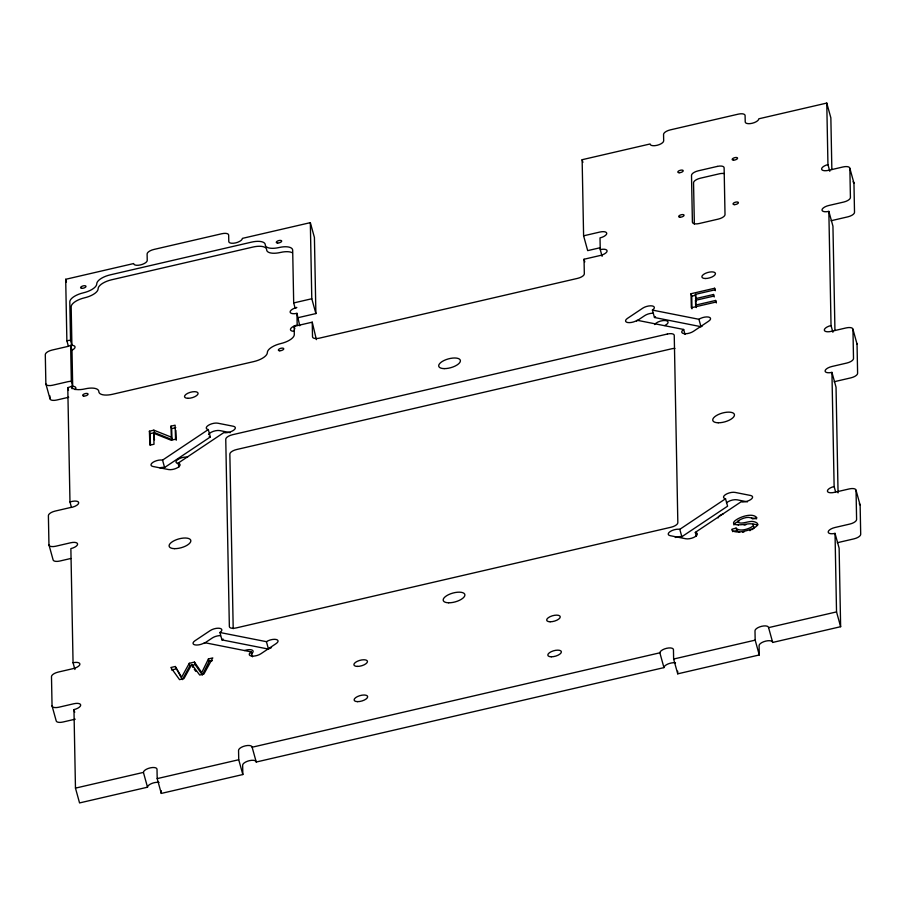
<?xml version="1.0" encoding="UTF-8"?>
<svg xmlns="http://www.w3.org/2000/svg" width="906" height="906" viewBox="0 0 906 906"><rect width="100%" height="100%" fill="white"/><g stroke="black" fill="none" stroke-linecap="round" stroke-linejoin="round"><path stroke-width="1.36" d="M733.928 524.925L735.185 523.17L739.251 520.814M202.785 674.2L209.127 661.38L208.437 658.922L212.774 657.926L203.873 674.075L199.716 675.027L192.536 665.502A101.234 41.2 -15.5 0 1 191.778 664.426L183.941 678.628L179.535 679.636L170.838 667.507L175.266 666.499L181.642 677.178L189.286 663.294L194.484 662.105L201.732 672.592L208.437 658.922M189.286 663.294L189.966 665.763L182.321 679.647L175.266 666.499M162.548 460.123L208.289 429.569A7.01 2.854 -15.5 0 1 208.21 425.424A7.01 2.854 -15.5 0 1 217.825 423.204L233.329 426.262A7.01 2.854 -15.5 0 1 233.408 430.407A7.01 2.854 -15.5 0 1 223.793 432.626L178.052 463.181A7.01 2.854 -15.5 0 1 178.131 467.326A7.01 2.854 -15.5 0 1 168.516 469.546L153.012 466.488A7.01 2.854 -15.5 0 1 152.933 462.343A7.01 2.854 -15.5 0 1 162.548 460.123L164.598 467.519A7.01 2.854 -15.5 0 0 159.773 467.779M164.598 467.519L210.339 436.964L208.289 429.569M636.567 321.064L644.778 315.582A7.01 2.854 -15.5 0 1 652.966 313.216M204.065 643.464L212.276 637.983A7.01 2.854 -15.5 0 1 220.464 635.616M679.794 529.331L725.536 498.776A7.01 2.854 -15.5 0 1 725.457 494.631A7.01 2.854 -15.5 0 1 735.072 492.411L750.576 495.469A7.01 2.854 -15.5 0 1 750.655 499.614A7.01 2.854 -15.5 0 1 741.04 501.845L695.298 532.388A7.01 2.854 -15.5 0 1 695.378 536.533A7.01 2.854 -15.5 0 1 685.763 538.753L670.259 535.695A7.01 2.854 -15.5 0 1 670.18 531.55A7.01 2.854 -15.5 0 1 679.794 529.331L681.844 536.726A7.01 2.854 -15.5 0 0 675.264 537.496M681.844 536.726L727.586 506.182L725.536 498.776M752.354 529.557L754.438 527.666L753.599 526.386M749.749 530.644L750.814 530.259M732.184 529.84C734.993 536.635 769.251 525.344 753.566 521.596C749.183 520.361 739.341 525.752 737.575 521.222C741.47 518.56 748.798 515.457 752.75 518.934L756.884 517.847C750.27 508.47 716.805 527.802 744.143 524.427C766.612 520.656 742.037 535.004 736.08 528.107L732.003 529.206L732.694 531.675M734.041 531.312L736.759 530.576L739.602 532.309M171.336 437.156L170.974 426.16L175.107 425.197L175.571 439.195L171.143 440.237L153.646 433.238L154.009 444.246L149.875 445.208L149.411 431.211L153.839 430.169L171.336 437.156L172.015 439.625L154.53 432.638L150.102 433.668L150.464 444.88M172.015 439.625L171.653 428.629L175.798 427.655M68.369 346.149L66.874 340.769L65.696 279.297L133.646 263.555A7.01 2.854 -15.5 0 0 140.498 264.914A7.01 2.854 -15.5 0 0 147.236 260.418L147.112 253.974A7.01 2.854 -15.5 0 1 153.85 249.467L221.811 233.737A7.01 2.854 -15.5 0 1 228.663 235.096L228.788 241.528A7.01 2.854 -15.5 0 0 235.639 242.887A7.01 2.854 -15.5 0 0 242.378 238.38L310.328 222.65L314.416 237.451L315.888 313.567L299.569 317.338A7.01 2.854 -15.5 0 0 297.814 317.847M599.919 247.791L587.688 250.622L583.6 235.82L582.139 159.705L650.089 143.975A7.01 2.854 -15.5 0 0 656.941 145.334A7.01 2.854 -15.5 0 0 663.679 140.826L663.554 134.382A7.01 2.854 -15.5 0 1 670.293 129.886L738.243 114.156A7.01 2.854 -15.5 0 1 745.094 115.504L745.219 121.948A7.01 2.854 -15.5 0 0 752.071 123.295A7.01 2.854 -15.5 0 0 758.809 118.799L826.77 103.069L830.859 117.871L831.855 169.603M299.739 325.798L296.953 313.329A7.01 2.854 -15.5 0 1 290.101 311.97A7.01 2.854 -15.5 0 1 296.84 307.474L295.062 307.881L293.691 302.944L311.789 298.754L310.328 222.65M583.6 235.82L599.908 232.038A7.01 2.854 -15.5 0 1 606.76 233.397A7.01 2.854 -15.5 0 1 600.021 237.893L600.248 249.603L602.105 256.33M71.461 507.383L69.977 502.003L67.78 387.598A7.01 2.854 -15.5 0 0 71.427 386.296A14.009 5.708 -15.5 0 0 85.119 388.867A14.009 5.708 -15.5 0 1 98.822 391.573A14.009 5.708 -15.5 0 0 112.525 394.28L253.873 361.562A14.009 5.708 -15.5 0 0 267.349 352.559A14.009 5.708 -15.5 0 1 280.826 343.555A14.009 5.708 -15.5 0 0 294.303 334.552L294.144 326.364L312.242 322.174L316.387 339.637M312.242 322.174L312.513 336.817A7.01 2.854 -15.5 0 0 319.365 338.165L577.586 278.369A7.01 2.854 -15.5 0 0 584.325 273.872L584.042 259.241L600.361 255.458A7.01 2.854 -15.5 0 0 607.099 250.962A7.01 2.854 -15.5 0 0 600.248 249.603M68.697 397.258L56.806 400.01A7.01 2.854 -15.5 0 1 49.955 398.663L45.866 383.861L45.3 354.586A7.01 2.854 -15.5 0 1 52.038 350.078L66.987 346.624A7.01 2.854 -15.5 0 0 70.634 345.322L71.993 350.248L72.695 386.296A7.01 2.854 -15.5 0 1 75.073 389.637M696.295 307.576L695.604 305.107L715.638 300.464L715.661 302.128L691.323 307.768L691.052 293.714L714.641 288.255L715.321 290.713M695.4 294.371L696.17 301.143L695.4 294.371L714.675 289.909L714.641 288.255M691.98 308.821L691.742 296.183L695.672 295.265M695.48 298.674L713.532 294.495L714.211 296.964M695.604 305.107L695.514 300.328L713.566 296.149L713.532 294.495M70.77 558.492L59.898 561.018A7.01 2.854 -15.5 0 1 53.046 559.659L48.958 544.857L48.392 515.582A7.01 2.854 -15.5 0 1 55.13 511.086L70.079 507.62A7.01 2.854 -15.5 0 0 78.731 502.796A7.01 2.854 -15.5 0 0 69.977 502.003M75.221 719.183L62.99 722.014A7.01 2.854 -15.5 0 1 56.138 720.655L52.05 705.853L51.483 676.589A7.01 2.854 -15.5 0 1 58.222 672.082L73.171 668.617A7.01 2.854 -15.5 0 0 79.909 664.121A7.01 2.854 -15.5 0 0 73.058 662.762L70.872 548.606A7.01 2.854 -15.5 0 0 77.61 544.098A7.01 2.854 -15.5 0 0 70.759 542.751L55.81 546.216A7.01 2.854 -15.5 0 1 48.958 544.857M159.071 782.444A7.01 2.854 -15.5 0 0 151.653 783.52A7.01 2.854 -15.5 0 0 147.519 787.201L79.558 802.931L75.47 788.129L143.42 772.399A7.01 2.854 -15.5 0 1 150.158 767.892A7.01 2.854 -15.5 0 1 157.01 769.251L157.191 778.616L161.291 793.418L242.831 774.539L242.649 765.174A7.01 2.854 -15.5 0 1 249.388 760.666A7.01 2.854 -15.5 0 1 256.239 762.025L663.951 667.62A7.01 2.854 -15.5 0 1 668.096 663.939A7.01 2.854 -15.5 0 1 675.514 662.864M242.831 774.539L238.731 759.738L238.55 750.372A7.01 2.854 -15.5 0 1 245.288 745.865A7.01 2.854 -15.5 0 1 252.14 747.223L659.862 652.807A7.01 2.854 -15.5 0 1 666.601 648.311A7.01 2.854 -15.5 0 1 673.452 649.67L673.634 659.036L677.722 673.838L759.273 654.959L759.092 645.582A7.01 2.854 -15.5 0 1 765.83 641.086A7.01 2.854 -15.5 0 1 772.682 642.445L840.632 626.703L839.126 548.175L835.026 533.374A7.01 2.854 -15.5 0 1 828.175 532.015A7.01 2.854 -15.5 0 1 834.913 527.519L849.862 524.053A7.01 2.854 -15.5 0 0 856.6 519.557L856.045 490.282A7.01 2.854 -15.5 0 0 849.194 488.934L834.245 492.388A7.01 2.854 -15.5 0 1 827.393 491.041A7.01 2.854 -15.5 0 1 834.132 486.533L831.935 372.377A7.01 2.854 -15.5 0 1 825.083 371.018A7.01 2.854 -15.5 0 1 831.821 366.522L846.77 363.057A7.01 2.854 -15.5 0 0 853.509 358.561L852.954 329.286A7.01 2.854 -15.5 0 0 846.102 327.927L831.153 331.392A7.01 2.854 -15.5 0 1 824.301 330.033A7.01 2.854 -15.5 0 1 831.04 325.537L828.843 211.37A7.01 2.854 -15.5 0 1 821.991 210.022A7.01 2.854 -15.5 0 1 828.73 205.515L843.814 202.027A7.01 2.854 -15.5 0 0 850.417 197.553L849.862 168.323A7.01 2.854 -15.5 0 0 843.01 166.964L828.061 170.43A7.01 2.854 -15.5 0 1 821.595 168.992A7.01 2.854 -15.5 0 1 827.948 164.586L826.77 103.069M759.273 654.959L755.174 640.146L754.992 630.78A7.01 2.854 -15.5 0 1 761.731 626.284A7.01 2.854 -15.5 0 1 768.582 627.632L836.532 611.901L835.026 533.374M157.191 778.616L238.731 759.738M673.634 659.036L755.174 640.146M171.517 669.976L175.945 668.968M189.966 665.763L195.175 664.574L202.412 675.061M209.127 661.38L212.378 660.644M744.086 525.084L745.785 524.846M742.66 532.23L743.905 532.082M751.629 517.983L756.578 518.844M753.033 524.064L757.869 524.857M652.422 310.09L698.922 319.286A7.01 2.854 -15.5 0 1 708.537 317.055A7.01 2.854 -15.5 0 1 708.617 321.2L693.362 331.381A7.01 2.854 -15.5 0 1 683.758 333.612A7.01 2.854 -15.5 0 1 683.679 329.467L637.167 320.282A7.01 2.854 -15.5 0 1 627.564 322.502A7.01 2.854 -15.5 0 1 627.484 318.368L642.728 308.176A7.01 2.854 -15.5 0 1 652.343 305.956A7.01 2.854 -15.5 0 1 652.422 310.09L654.46 317.496L700.972 326.681A7.01 2.854 -15.5 0 1 702.377 325.9M747.45 501.856L737.122 499.818A7.01 2.854 -15.5 0 0 726.442 502.898M230.203 432.649L219.875 430.599A7.01 2.854 -15.5 0 0 208.527 434.552M219.909 632.49L266.421 641.675A7.01 2.854 -15.5 0 1 276.036 639.455A7.01 2.854 -15.5 0 1 276.115 643.6L260.86 653.781A7.01 2.854 -15.5 0 1 251.256 656.001A7.01 2.854 -15.5 0 1 251.177 651.867L204.665 642.671A7.01 2.854 -15.5 0 1 195.05 644.902A7.01 2.854 -15.5 0 1 194.971 640.757L210.226 630.576A7.01 2.854 -15.5 0 1 219.83 628.345A7.01 2.854 -15.5 0 1 219.909 632.49L221.959 639.896L268.47 649.081A7.01 2.854 -15.5 0 1 271.506 647.62M738.311 525.004L737.982 524.393M194.258 669.33L195.787 671.38M849.862 168.323L853.95 183.125L854.517 212.355A7.01 2.854 -15.5 0 1 847.903 216.828L832.829 220.317A7.01 2.854 -15.5 0 0 831.074 220.826M827.948 164.586L829.805 171.313M828.843 211.37L832.942 226.172L834.947 330.475M852.954 329.286L857.042 344.087L857.608 373.363A7.01 2.854 -15.5 0 1 850.87 377.859L835.921 381.324A7.01 2.854 -15.5 0 0 834.166 381.834M831.04 325.537L832.897 332.264M831.935 372.377L836.034 387.179L838.061 492.887M856.045 490.282L860.134 505.084L860.7 534.359A7.01 2.854 -15.5 0 1 853.962 538.855L839.013 542.32A7.01 2.854 -15.5 0 0 837.257 542.83M834.132 486.533L835.615 491.924M836.532 611.901L840.632 626.703M715.638 300.464L716.318 302.932M695.514 300.328L696.272 306.375M698.922 319.286L700.972 326.681M691.052 293.714L691.742 296.183M768.582 627.632L772.682 642.445M683.679 329.467L685.038 334.405M736.08 528.107L736.759 530.576M695.298 532.388L696.318 536.092M582.139 159.705L582.875 162.401M584.042 259.241L584.789 261.925M659.862 652.807L663.951 667.62M311.789 298.754L315.888 313.567M294.144 326.364L294.824 328.833M266.421 641.675L268.47 649.081M251.177 651.867L252.536 656.793M170.974 426.16L171.653 428.629M178.052 463.181L179.071 466.884M252.14 747.223L256.239 762.025M153.839 430.169L154.53 432.638M153.646 433.238L154.473 439.829M149.411 431.211L150.102 433.668M194.484 662.105L195.175 664.574M65.696 279.297L66.444 281.981M293.691 302.944L292.683 250.249A14.009 5.708 -15.5 0 0 278.98 247.542A14.009 5.708 -15.5 0 1 265.277 244.835A14.009 5.708 -15.5 0 0 251.574 242.129L110.238 274.858A14.009 5.708 -15.5 0 0 96.749 283.85A14.009 5.708 -15.5 0 1 83.273 292.853A14.009 5.708 -15.5 0 0 69.796 301.857L70.543 340.384L71.902 345.311A7.01 2.854 -15.5 0 1 71.993 350.248M70.634 345.322L71.325 381.358L72.695 386.296M71.427 386.296L72.106 388.765M67.78 387.598L68.516 390.293M143.42 772.399L147.519 787.201M73.058 662.762L74.926 669.5M52.05 705.853A7.01 2.854 -15.5 0 0 58.901 707.212L73.85 703.747A7.01 2.854 -15.5 0 1 80.702 705.106A7.01 2.854 -15.5 0 1 73.964 709.602L74.7 712.297M175.889 430.463L176.206 440.271M694.347 224.054L693.554 182.729A7.01 2.854 -15.5 0 1 700.293 178.222L719.319 173.816A7.01 2.854 -15.5 0 1 724.132 173.567M677.677 671.165L677.722 673.838M296.953 313.329L297.179 325.028A7.01 2.854 -15.5 0 0 290.588 328.867A7.01 2.854 -15.5 0 0 294.416 331.279M233.204 628.707L229.852 454.031A7.01 2.854 -15.5 0 1 236.591 449.535L671.482 348.833A7.01 2.854 -15.5 0 1 674.891 348.436M161.234 790.745L161.291 793.418M71.902 345.311L71.166 306.794A14.009 5.708 -15.5 0 1 84.643 297.791A14.009 5.708 -15.5 0 0 98.12 288.788A14.009 5.708 -15.5 0 1 111.597 279.784L252.944 247.055A14.009 5.708 -15.5 0 1 266.647 249.762A14.009 5.708 -15.5 0 0 280.35 252.468A14.009 5.708 -15.5 0 1 292.174 252.672M73.964 709.602L75.47 788.129M49.909 395.877L49.955 398.663M71.325 381.358A7.01 2.854 -15.5 0 0 67.667 381.754A7.01 2.854 -15.5 0 0 67.237 381.845L52.718 385.209A7.01 2.854 -15.5 0 1 45.866 383.861M66.874 340.769A7.01 2.854 -15.5 0 1 70.543 340.384M853.022 181.868A7.01 2.854 -15.5 0 1 853.95 183.125M856.804 343.385A7.01 2.854 -15.5 0 1 857.042 344.087M859.205 503.838A7.01 2.854 -15.5 0 1 860.134 505.084M192.706 667.258A101.234 41.2 -15.5 0 1 192.457 666.895M655.536 316.636A7.01 2.854 -15.5 0 1 654.46 317.496M654.766 324.563A7.01 2.854 -15.5 0 1 665.434 320.52A7.01 2.854 -15.5 0 1 664.789 325.548M223.023 639.036A7.01 2.854 -15.5 0 1 221.959 639.896M244.529 650.542A7.01 2.854 -15.5 0 1 252.196 650.134A7.01 2.854 -15.5 0 1 251.189 653.917M210.339 436.964A7.01 2.854 -15.5 0 1 209.252 436.613M178.029 463.578A7.01 2.854 -15.5 0 1 177.95 459.433A7.01 2.854 -15.5 0 1 187.565 457.213M718.096 517.938A7.01 2.854 -15.5 0 1 723.079 513.951M717.269 166.421L698.243 170.826A7.01 2.854 -15.5 0 0 691.505 175.322L692.399 222.163A7.01 2.854 -15.5 0 0 699.251 223.51L718.277 219.105A7.01 2.854 -15.5 0 0 725.015 214.609L724.12 167.769A7.01 2.854 -15.5 0 0 717.269 166.421M667.394 334.031L232.491 434.733A7.01 2.854 -15.5 0 0 225.753 439.229L229.354 626.578A7.01 2.854 -15.5 0 0 236.206 627.926L671.097 527.224A7.01 2.854 -15.5 0 0 677.835 522.728L674.245 335.379A7.01 2.854 -15.5 0 0 667.394 334.031M83.658 396.058A2.797 1.144 -15.5 0 0 88.041 394.314A2.797 1.144 -15.5 0 0 84.349 393.884A2.797 1.144 -15.5 0 0 83.658 396.058M279.716 350.769A2.797 1.144 -15.5 0 0 283.771 348.81A2.797 1.144 -15.5 0 0 279.671 348.742A2.797 1.144 -15.5 0 0 279.716 350.769M718.232 422.774A11.212 4.564 -15.5 0 0 734.472 414.937A11.212 4.564 -15.5 0 0 718.084 414.654A11.212 4.564 -15.5 0 0 718.232 422.774M551.256 656.793A7.01 2.854 -15.5 0 0 561.392 651.89A7.01 2.854 -15.5 0 0 551.154 651.72A7.01 2.854 -15.5 0 0 551.256 656.793M550.112 621.776A7.01 2.854 -15.5 0 0 560.248 616.873A7.01 2.854 -15.5 0 0 550.01 616.703A7.01 2.854 -15.5 0 0 550.112 621.776M680.021 217.225A2.797 1.144 -15.5 0 0 684.075 215.266A2.797 1.144 -15.5 0 0 679.976 215.198A2.797 1.144 -15.5 0 0 680.021 217.225M679.16 172.729A2.797 1.144 -15.5 0 0 683.226 170.77A2.797 1.144 -15.5 0 0 679.126 170.702A2.797 1.144 -15.5 0 0 679.16 172.729M734.381 204.631A2.797 1.144 -15.5 0 0 738.435 202.684A2.797 1.144 -15.5 0 0 734.347 202.604A2.797 1.144 -15.5 0 0 734.381 204.631M733.532 160.147A2.797 1.144 -15.5 0 0 737.586 158.188A2.797 1.144 -15.5 0 0 733.486 158.108A2.797 1.144 -15.5 0 0 733.532 160.147M448.674 602.796A11.212 4.564 -15.5 0 0 464.903 594.97A11.212 4.564 -15.5 0 0 448.515 594.687A11.212 4.564 -15.5 0 0 448.674 602.796M357.53 701.64A7.01 2.854 -15.5 0 0 367.677 696.748A7.01 2.854 -15.5 0 0 357.44 696.578A7.01 2.854 -15.5 0 0 357.53 701.64M357.326 666.408A7.01 2.854 -15.5 0 0 367.474 661.516A7.01 2.854 -15.5 0 0 357.236 661.335A7.01 2.854 -15.5 0 0 357.326 666.408M444.178 368.617A11.212 4.564 -15.5 0 0 460.407 360.781A11.212 4.564 -15.5 0 0 444.019 360.509A11.212 4.564 -15.5 0 0 444.178 368.617M174.62 548.651A11.212 4.564 -15.5 0 0 190.849 540.814A11.212 4.564 -15.5 0 0 174.462 540.531A11.212 4.564 -15.5 0 0 174.62 548.651M705.31 278.516A7.01 2.854 -15.5 0 0 715.457 273.623A7.01 2.854 -15.5 0 0 705.219 273.442A7.01 2.854 -15.5 0 0 705.31 278.516M187.961 398.312A7.01 2.854 -15.5 0 0 198.097 393.419A7.01 2.854 -15.5 0 0 187.859 393.238A7.01 2.854 -15.5 0 0 187.961 398.312M81.936 288.357A2.797 1.144 -15.5 0 0 86.002 286.398A2.797 1.144 -15.5 0 0 81.902 286.33A2.797 1.144 -15.5 0 0 81.936 288.357M277.644 243.046A2.797 1.144 -15.5 0 0 281.698 241.087A2.797 1.144 -15.5 0 0 277.598 241.019A2.797 1.144 -15.5 0 0 277.644 243.046"/></g></svg>
